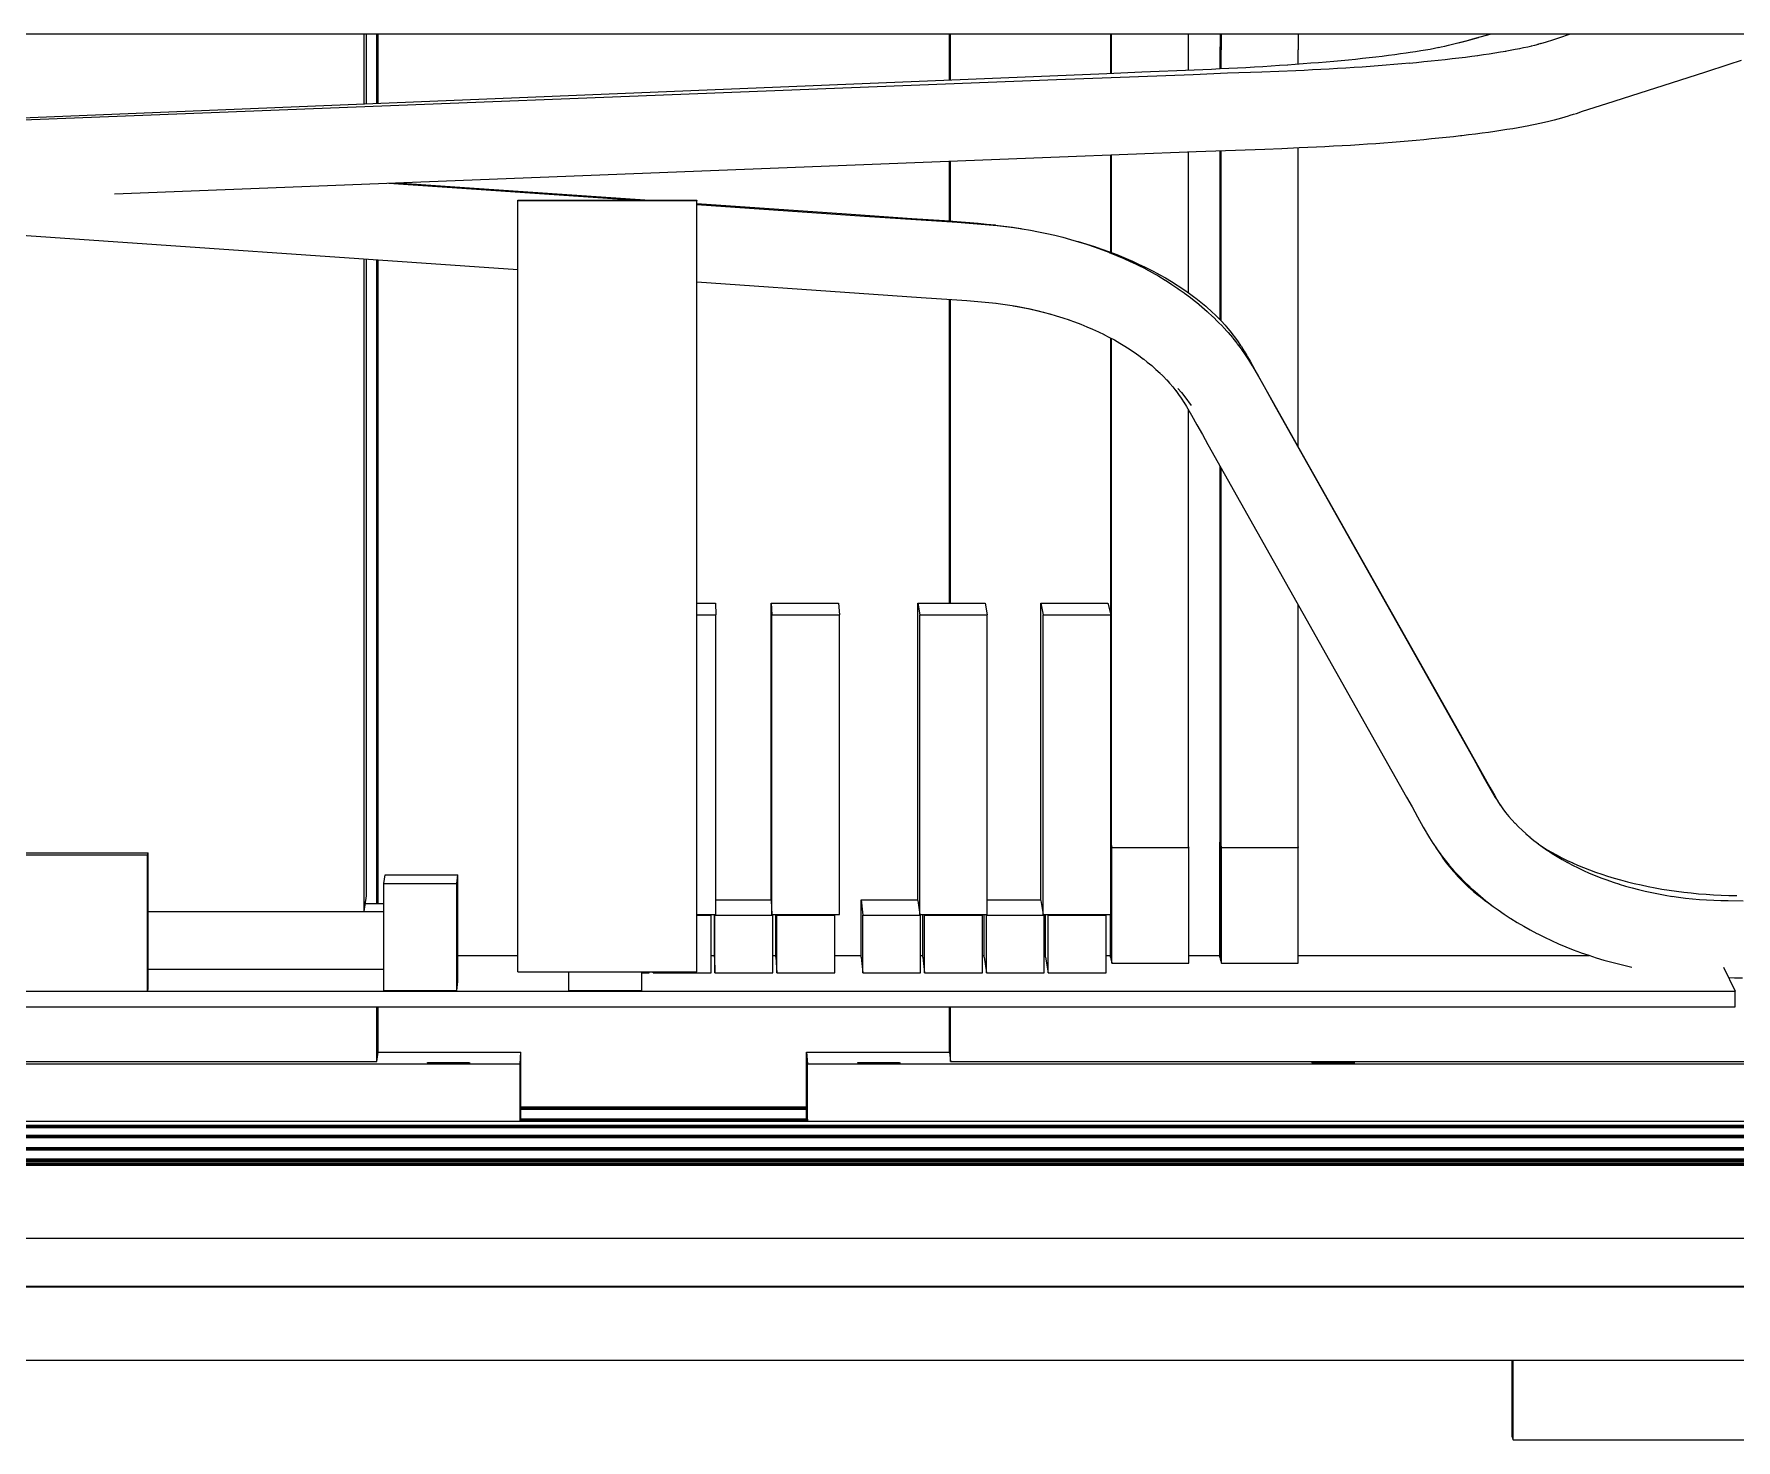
# Model space of a CAD drawing. Header units: millimetres. Extents: x -244 to 244, y -316 to 313.
# Drawn here: x -65.4 to 111.4, y -273.6 to -127.6 of the extents above; entities that cross this region are included whole.
import ezdxf

# ---------------------------------------------------------------- set-up
doc = ezdxf.new("R2010")
doc.units = ezdxf.units.MM
doc.layers.add('VISIBLE', color=7, linetype='Continuous')

msp = doc.modelspace()

# ---------------------------------------------------------------- linework, layer by layer
at = {"layer": 'VISIBLE'}
for p, q in [((-197.47, -127.59), (197.47, -127.59)), ((-31.1, -134.85), (-31.1, -127.59)), ((-30.87, -134.84), (-30.87, -127.59)), ((-29.79, -134.79), (-29.79, -127.59)), ((-29.66, -134.79), (-29.66, -127.59)), ((29.66, -132.35), (29.66, -127.59)), ((29.79, -132.35), (29.79, -127.59)), ((46.43, -131.66), (46.43, -127.59)), ((46.51, -128.94), (46.51, -127.59)), ((46.51, -128.94), (46.51, -127.59)), ((46.51, -128.94), (46.51, -128.93)), ((46.51, -131.66), (46.51, -128.94)), ((54.49, -128.94), (54.49, -127.59)), ((54.49, -131.33), (54.49, -128.94)), ((57.79, -127.59), (57.79, -128.92)), ((57.79, -131.19), (57.79, -128.92)), ((57.89, -127.59), (57.89, -129.22)), ((65.87, -127.59), (65.87, -129.22)), ((80.05, -129.06), (80.49, -128.97)), ((80.45, -128.98), (80.73, -128.92)), ((80.49, -128.97), (80.49, -128.97)), ((80.73, -128.92), (81.12, -128.84)), ((81.12, -128.84), (81.49, -128.75)), ((81.49, -128.75), (82.2, -128.57)), ((82.2, -128.57), (82.88, -128.39)), ((82.55, -128.51), (83.24, -128.33)), ((82.55, -128.51), (83.24, -128.33)), ((82.88, -128.39), (83.57, -128.22)), ((83.24, -128.33), (84.61, -127.97)), ((83.24, -128.33), (84.61, -127.97)), ((83.57, -128.22), (84.26, -128.04)), ((84.26, -128.04), (85.97, -127.59)), ((88.89, -129.09), (89.29, -129.01)), ((89.29, -129.01), (89.73, -128.91)), ((89.73, -128.91), (90.16, -128.81)), ((90.1, -128.83), (90.47, -128.74)), ((90.16, -128.81), (90.16, -128.81)), ((90.47, -128.74), (90.85, -128.64)), ((90.77, -128.66), (91.11, -128.56)), ((90.85, -128.64), (90.85, -128.64)), ((91.09, -128.57), (91.69, -128.39)), ((91.11, -128.56), (91.11, -128.56)), ((91.69, -128.39), (92.32, -128.18)), ((92.32, -128.19), (92.86, -128.01)), ((92.32, -128.18), (92.32, -128.18)), ((92.86, -128.01), (92.95, -127.98)), ((92.95, -127.98), (94.16, -127.59)), ((57.89, -131.19), (57.89, -129.22)), ((63.95, -130.84), (64.8, -130.79)), ((64.78, -130.79), (65.57, -130.73)), ((64.8, -130.79), (64.8, -130.79)), ((65.57, -130.73), (66.39, -130.67)), ((65.87, -130.71), (65.87, -129.22)), ((66.39, -130.67), (67.21, -130.6)), ((67.21, -130.6), (68.01, -130.54)), ((68.01, -130.54), (68.81, -130.47)), ((68.81, -130.47), (69.59, -130.4)), ((69.59, -130.4), (70.35, -130.33)), ((70.35, -130.33), (71.1, -130.26)), ((71.1, -130.26), (71.84, -130.19)), ((71.84, -130.19), (72.56, -130.11)), ((72.56, -130.11), (73.27, -130.03)), ((73.27, -130.03), (73.95, -129.96)), ((73.95, -129.96), (74.62, -129.88)), ((74.62, -129.88), (75.27, -129.8)), ((75.03, -130.81), (75.84, -130.74)), ((75.27, -129.8), (75.91, -129.72)), ((75.84, -130.74), (76.64, -130.67)), ((75.91, -129.72), (76.52, -129.63)), ((76.52, -129.63), (77.11, -129.55)), ((76.64, -130.67), (77.44, -130.6)), ((77.09, -129.55), (77.53, -129.49)), ((77.11, -129.55), (77.11, -129.55)), ((77.41, -130.61), (78.17, -130.54)), ((77.44, -130.6), (77.44, -130.6)), ((77.53, -129.49), (78.08, -129.4)), ((78.08, -129.4), (78.61, -129.32)), ((78.17, -130.54), (78.94, -130.46)), ((78.61, -129.32), (79.11, -129.23)), ((78.94, -130.46), (79.69, -130.39)), ((79.11, -129.23), (79.6, -129.15)), ((79.6, -129.15), (80.05, -129.06)), ((79.69, -130.39), (80.43, -130.31)), ((80.43, -130.31), (81.16, -130.23)), ((81.16, -130.23), (81.87, -130.15)), ((81.87, -130.15), (82.57, -130.07)), ((82.57, -130.07), (83.25, -129.98)), ((83.25, -129.98), (83.91, -129.9)), ((83.91, -129.9), (84.56, -129.81)), ((84.5, -129.82), (85.12, -129.73)), ((84.56, -129.81), (84.56, -129.81)), ((85.12, -129.73), (85.73, -129.64)), ((85.73, -129.64), (86.32, -129.55)), ((86.32, -129.55), (86.89, -129.45)), ((86.89, -129.45), (87.45, -129.36)), ((87.4, -129.37), (87.9, -129.28)), ((87.45, -129.36), (87.45, -129.36)), ((87.9, -129.28), (88.41, -129.18)), ((88.41, -129.18), (88.9, -129.09)), ((88.9, -129.09), (88.9, -129.09)), ((108.13, -131.54), (110.66, -130.72)), ((110.66, -130.72), (111.93, -130.31)), ((-72.92, -136.76), (40.78, -132.33)), ((-70.24, -136.45), (46.01, -131.68)), ((40.78, -132.33), (54.99, -131.78)), ((46.01, -131.68), (49.64, -131.53)), ((49.64, -131.53), (51.46, -131.46)), ((51.46, -131.46), (53.27, -131.38)), ((53.27, -131.38), (55.09, -131.31)), ((54.99, -131.78), (58.55, -131.64)), ((55.09, -131.31), (55.99, -131.27)), ((55.99, -131.27), (56.89, -131.23)), ((56.89, -131.23), (57.79, -131.19)), ((57.79, -131.19), (58.69, -131.15)), ((58.55, -131.64), (62.1, -131.51)), ((58.69, -131.15), (59.58, -131.1)), ((59.58, -131.1), (60.46, -131.06)), ((60.46, -131.06), (61.34, -131.01)), ((61.34, -131.01), (62.22, -130.95)), ((62.1, -131.51), (63.87, -131.44)), ((62.22, -130.95), (63.09, -130.9)), ((63.09, -130.9), (63.95, -130.84)), ((63.87, -131.44), (65.63, -131.37)), ((65.63, -131.37), (66.51, -131.33)), ((66.51, -131.33), (67.38, -131.29)), ((67.38, -131.29), (68.25, -131.24)), ((68.25, -131.24), (69.12, -131.2)), ((69.12, -131.2), (69.98, -131.15)), ((69.98, -131.15), (70.84, -131.1)), ((70.84, -131.1), (71.69, -131.05)), ((71.69, -131.05), (72.54, -130.99)), ((72.54, -130.99), (73.38, -130.93)), ((73.38, -130.93), (74.21, -130.87)), ((74.21, -130.87), (75.03, -130.81)), ((103.05, -133.17), (108.13, -131.54)), ((97.96, -134.8), (103.05, -133.17)), ((93.63, -136.19), (93.97, -136.09)), ((93.97, -136.09), (94.14, -136.03)), ((94.14, -136.03), (94.47, -135.93)), ((94.47, -135.93), (94.79, -135.83)), ((94.79, -135.83), (95.42, -135.62)), ((95.42, -135.62), (97.96, -134.8)), ((84.3, -137.95), (84.99, -137.86)), ((84.99, -137.86), (85.66, -137.77)), ((85.66, -137.77), (86.32, -137.67)), ((86.32, -137.67), (86.95, -137.58)), ((86.95, -137.58), (87.57, -137.48)), ((87.57, -137.48), (88.17, -137.39)), ((88.17, -137.39), (88.74, -137.29)), ((88.74, -137.29), (89.3, -137.19)), ((89.3, -137.19), (89.83, -137.09)), ((89.83, -137.09), (89.99, -137.06)), ((89.99, -137.06), (90.51, -136.96)), ((90.51, -136.96), (91, -136.86)), ((91, -136.86), (91.47, -136.75)), ((91.47, -136.75), (91.92, -136.65)), ((91.92, -136.65), (92.34, -136.55)), ((92.34, -136.55), (92.51, -136.5)), ((92.51, -136.5), (92.9, -136.4)), ((92.9, -136.4), (93.28, -136.3)), ((93.28, -136.3), (93.63, -136.19)), ((55.31, -139.81), (62.41, -139.54)), ((62.41, -139.54), (64.2, -139.47)), ((64.2, -139.47), (65.99, -139.39)), ((65.87, -170.43), (65.87, -139.4)), ((65.99, -139.39), (66.88, -139.36)), ((66.88, -139.36), (67.78, -139.31)), ((67.78, -139.31), (68.67, -139.27)), ((68.67, -139.27), (69.56, -139.22)), ((69.56, -139.22), (70.45, -139.17)), ((70.45, -139.17), (71.33, -139.12)), ((71.33, -139.12), (72.21, -139.07)), ((72.21, -139.07), (73.08, -139.01)), ((73.08, -139.01), (73.94, -138.95)), ((73.94, -138.95), (74.8, -138.89)), ((74.8, -138.89), (75.65, -138.82)), ((75.65, -138.82), (76.48, -138.75)), ((76.48, -138.75), (77.31, -138.68)), ((77.31, -138.68), (78.13, -138.61)), ((78.13, -138.61), (78.93, -138.54)), ((78.93, -138.54), (79.72, -138.46)), ((79.72, -138.46), (80.5, -138.38)), ((80.5, -138.38), (81.27, -138.3)), ((81.27, -138.3), (82.02, -138.22)), ((82.02, -138.22), (82.75, -138.13)), ((82.75, -138.13), (82.87, -138.12)), ((82.87, -138.12), (83.59, -138.04)), ((83.59, -138.04), (84.3, -137.95)), ((-57.06, -144.18), (41.09, -140.36)), ((29.66, -147), (29.66, -140.81)), ((29.79, -147.01), (29.79, -140.8)), ((41.09, -140.36), (55.31, -139.81)), ((46.43, -150.27), (46.43, -140.16)), ((46.51, -150.3), (46.51, -140.15)), ((54.49, -154.47), (54.49, -139.84)), ((57.79, -157.29), (57.79, -139.72)), ((57.89, -157.39), (57.89, -139.71)), ((-28.57, -143.07), (-2.81, -144.86)), ((-27.69, -143.04), (-21.69, -143.46)), ((-21.69, -143.46), (-1.44, -144.86)), ((-15.17, -144.87), (-15.17, -144.86)), ((-15.17, -144.86), (3.44, -144.86)), ((-15.17, -224.99), (-15.17, -144.87)), ((-15.17, -144.87), (3.44, -144.87)), ((3.44, -144.86), (3.44, -144.87)), ((3.44, -224.99), (3.44, -144.87)), ((3.44, -145.2), (5.43, -145.33)), ((3.44, -145.29), (20.84, -146.5)), ((5.43, -145.33), (18.98, -146.27)), ((18.98, -146.27), (25.75, -146.74)), ((20.84, -146.5), (27.25, -146.94)), ((-82.4, -147.4), (-15.17, -152.06)), ((25.75, -146.74), (27.45, -146.86)), ((27.25, -146.94), (30.48, -147.15)), ((27.45, -146.86), (29.16, -146.97)), ((29.16, -146.97), (30.89, -147.09)), ((30.48, -147.15), (32.12, -147.27)), ((30.89, -147.09), (31.77, -147.16)), ((31.77, -147.16), (32.64, -147.24)), ((32.12, -147.27), (33.79, -147.4)), ((32.64, -147.24), (33.53, -147.33)), ((33.53, -147.33), (34.41, -147.42)), ((33.79, -147.4), (34.63, -147.49)), ((34.41, -147.42), (34.44, -147.43)), ((34.44, -147.43), (35.33, -147.54)), ((34.63, -147.49), (35.48, -147.58)), ((35.33, -147.54), (36.22, -147.66)), ((35.48, -147.58), (35.51, -147.59)), ((35.51, -147.59), (36.37, -147.7)), ((36.22, -147.66), (37.1, -147.8)), ((36.37, -147.7), (37.22, -147.82)), ((37.1, -147.8), (37.19, -147.82)), ((37.22, -147.82), (38.08, -147.97)), ((38.08, -147.97), (38.92, -148.13)), ((38.92, -148.13), (39.77, -148.3)), ((39.77, -148.3), (40.6, -148.49)), ((40.6, -148.49), (41.43, -148.7)), ((41.43, -148.7), (42.25, -148.92)), ((42.25, -148.92), (43.06, -149.16)), ((43.02, -149.14), (43.05, -149.15)), ((43.05, -149.15), (43.85, -149.39)), ((43.06, -149.16), (43.09, -149.17)), ((43.09, -149.17), (43.9, -149.42)), ((43.85, -149.39), (43.93, -149.42)), ((43.9, -149.42), (44.69, -149.68)), ((43.93, -149.42), (44.73, -149.67)), ((44.69, -149.68), (45.47, -149.96)), ((44.73, -149.67), (45.51, -149.94)), ((45.47, -149.96), (46.24, -150.26)), ((45.51, -149.94), (46.28, -150.21)), ((46.28, -150.21), (47.04, -150.5)), ((-31.1, -218.71), (-31.1, -150.95)), ((-30.87, -217.08), (-30.87, -150.97)), ((-29.79, -217.88), (-29.79, -151.04)), ((-29.66, -217.88), (-29.66, -151.05)), ((46.24, -150.26), (46.27, -150.27)), ((46.27, -150.27), (47.03, -150.58)), ((47.03, -150.58), (47.78, -150.9)), ((47.04, -150.5), (47.78, -150.8)), ((47.78, -150.8), (48.51, -151.11)), ((47.78, -150.9), (48.52, -151.24)), ((48.51, -151.11), (48.6, -151.15)), ((48.52, -151.24), (48.55, -151.25)), ((48.55, -151.25), (49.28, -151.6)), ((48.6, -151.15), (49.32, -151.48)), ((49.28, -151.6), (49.98, -151.96)), ((49.32, -151.48), (50.01, -151.81)), ((49.98, -151.96), (50.02, -151.98)), ((50.01, -151.81), (50.69, -152.15)), ((50.02, -151.98), (50.72, -152.36)), ((3.44, -153.34), (20.3, -154.51)), ((50.69, -152.15), (51.35, -152.51)), ((50.72, -152.36), (51.4, -152.75)), ((51.35, -152.51), (51.46, -152.56)), ((51.4, -152.75), (52.06, -153.15)), ((51.46, -152.56), (52.1, -152.92)), ((52.06, -153.15), (52.11, -153.17)), ((52.1, -152.92), (52.73, -153.3)), ((52.11, -153.17), (52.76, -153.59)), ((52.73, -153.3), (53.33, -153.68)), ((52.76, -153.59), (53.39, -154.01)), ((53.33, -153.68), (53.44, -153.75)), ((53.44, -153.75), (54.03, -154.14)), ((20.3, -154.51), (26.72, -154.96)), ((26.72, -154.96), (28.33, -155.06)), ((28.33, -155.06), (29.92, -155.17)), ((29.66, -186.69), (29.66, -155.15)), ((29.79, -186.69), (29.79, -155.16)), ((29.92, -155.17), (31.48, -155.28)), ((31.48, -155.28), (33.01, -155.4)), ((33.01, -155.4), (33.76, -155.47)), ((33.76, -155.47), (34.51, -155.56)), ((53.39, -154.01), (53.43, -154.04)), ((53.43, -154.04), (54.05, -154.48)), ((54.03, -154.14), (54.6, -154.54)), ((54.05, -154.48), (54.09, -154.51)), ((54.09, -154.51), (54.69, -154.96)), ((54.6, -154.54), (55.14, -154.95)), ((54.69, -154.96), (55.27, -155.42)), ((55.14, -154.95), (55.25, -155.03)), ((55.25, -155.03), (55.78, -155.45)), ((55.27, -155.42), (55.32, -155.45)), ((55.32, -155.45), (55.88, -155.92)), ((55.78, -155.45), (56.29, -155.87)), ((34.5, -155.56), (35.21, -155.65)), ((34.51, -155.56), (34.51, -155.56)), ((35.21, -155.65), (35.93, -155.75)), ((35.93, -155.75), (36.64, -155.87)), ((36.29, -155.81), (36.5, -155.85)), ((36.5, -155.85), (37.25, -155.99)), ((36.64, -155.87), (37.34, -156)), ((37.25, -155.99), (37.99, -156.15)), ((37.34, -156), (38.04, -156.15)), ((37.99, -156.15), (38.72, -156.32)), ((38.04, -156.15), (38.73, -156.31)), ((38.72, -156.32), (39.44, -156.49)), ((38.73, -156.31), (39.42, -156.48)), ((39.42, -156.48), (40.1, -156.66)), ((39.44, -156.49), (40.16, -156.68)), ((40.1, -156.66), (40.77, -156.86)), ((40.16, -156.68), (40.25, -156.7)), ((40.77, -156.86), (41.43, -157.06)), ((41.43, -157.06), (42.09, -157.28)), ((42.07, -157.28), (42.67, -157.49)), ((42.09, -157.28), (42.09, -157.28)), ((55.88, -155.92), (56.43, -156.4)), ((56.29, -155.87), (56.39, -155.96)), ((56.39, -155.96), (56.88, -156.4)), ((56.43, -156.4), (56.47, -156.44)), ((56.47, -156.44), (57, -156.93)), ((56.88, -156.4), (57.34, -156.84)), ((57, -156.93), (57.05, -156.97)), ((57.05, -156.97), (57.56, -157.47)), ((57.34, -156.84), (57.45, -156.94)), ((57.45, -156.94), (57.88, -157.39)), ((42.67, -157.49), (43.3, -157.73)), ((43.3, -157.73), (43.93, -157.99)), ((43.93, -157.99), (44.54, -158.25)), ((44.54, -158.25), (45.14, -158.53)), ((45.14, -158.53), (45.74, -158.81)), ((45.72, -158.8), (46.24, -159.07)), ((45.74, -158.81), (45.74, -158.81)), ((46.24, -159.07), (46.8, -159.37)), ((57.56, -157.47), (58.05, -157.98)), ((57.88, -157.39), (58.3, -157.84)), ((58.05, -157.98), (58.09, -158.03)), ((58.09, -158.03), (58.57, -158.55)), ((58.3, -157.84), (58.4, -157.96)), ((58.4, -157.96), (58.79, -158.42)), ((58.57, -158.55), (58.61, -158.6)), ((58.61, -158.6), (59.05, -159.12)), ((58.79, -158.42), (59.15, -158.88)), ((59.15, -158.88), (59.24, -159)), ((59.24, -159), (59.58, -159.46)), ((46.43, -187.93), (46.43, -159.17)), ((46.51, -217.97), (46.51, -159.22)), ((46.8, -159.37), (47.36, -159.69)), ((47.36, -159.69), (47.9, -160.02)), ((47.9, -160.02), (48.43, -160.35)), ((48.36, -160.31), (48.86, -160.64)), ((48.43, -160.35), (48.43, -160.35)), ((48.86, -160.64), (49.35, -160.99)), ((59.05, -159.12), (59.09, -159.17)), ((59.09, -159.17), (59.52, -159.71)), ((59.52, -159.71), (59.56, -159.76)), ((59.56, -159.76), (59.96, -160.3)), ((59.58, -159.46), (59.9, -159.93)), ((59.9, -159.93), (59.99, -160.05)), ((59.96, -160.3), (59.99, -160.35)), ((59.99, -160.05), (60.28, -160.52)), ((59.99, -160.35), (60.37, -160.9)), ((60.28, -160.52), (60.55, -160.97)), ((49.35, -160.99), (49.84, -161.35)), ((49.83, -161.34), (50.22, -161.66)), ((49.84, -161.35), (49.84, -161.35)), ((50.22, -161.66), (50.68, -162.03)), ((50.68, -162.03), (51.11, -162.42)), ((51.11, -162.42), (51.54, -162.81)), ((60.37, -160.9), (60.73, -161.44)), ((60.55, -160.97), (60.63, -161.11)), ((60.63, -161.11), (60.9, -161.56)), ((60.73, -161.44), (60.76, -161.5)), ((60.76, -161.5), (61.1, -162.04)), ((60.9, -161.56), (61.39, -162.46)), ((61.1, -162.04), (61.14, -162.09)), ((61.14, -162.09), (61.76, -163.16)), ((61.39, -162.46), (62.36, -164.2)), ((51.46, -162.73), (51.86, -163.13)), ((51.54, -162.81), (51.54, -162.81)), ((51.86, -163.13), (52.25, -163.53)), ((52.23, -163.51), (52.54, -163.85)), ((52.25, -163.53), (52.25, -163.53)), ((52.54, -163.85), (52.89, -164.27)), ((52.87, -164.24), (53.19, -164.65)), ((52.89, -164.27), (52.89, -164.27)), ((61.76, -163.16), (62.35, -164.21)), ((62.35, -164.21), (63.49, -166.27)), ((62.36, -164.2), (66.28, -171.15)), ((53.17, -164.63), (53.47, -165.03)), ((53.19, -164.65), (53.19, -164.65)), ((53.39, -164.39), (53.76, -164.82)), ((53.39, -164.39), (53.76, -164.82)), ((53.46, -165.02), (53.74, -165.42)), ((53.47, -165.03), (53.47, -165.03)), ((53.74, -165.42), (54.04, -165.88)), ((53.76, -164.82), (54.11, -165.27)), ((54.01, -165.83), (54.29, -166.29)), ((54.04, -165.88), (54.04, -165.88)), ((54.11, -165.27), (54.76, -166.18)), ((54.11, -165.27), (54.76, -166.18)), ((54.28, -166.27), (54.82, -167.19)), ((54.29, -166.29), (54.29, -166.29)), ((54.49, -211.99), (54.49, -166.63)), ((54.82, -167.19), (55.38, -168.18)), ((63.49, -166.27), (81.83, -198.84)), ((55.38, -168.18), (55.94, -169.19)), ((55.94, -169.19), (56.51, -170.22)), ((56.51, -170.22), (74.86, -202.8)), ((66.28, -171.15), (81.91, -198.88)), ((57.79, -217.61), (57.79, -172.49)), ((57.89, -217.97), (57.89, -172.66)), ((3.44, -186.69), (5.38, -186.69)), ((5.38, -186.69), (5.42, -187.93)), ((11.16, -217.57), (11.16, -186.69)), ((11.16, -186.69), (11.23, -187.93)), ((11.16, -186.69), (18.13, -186.69)), ((18.13, -186.69), (18.25, -187.93)), ((26.4, -217.57), (26.4, -186.69)), ((26.4, -186.69), (26.58, -187.93)), ((26.4, -186.69), (33.37, -186.69)), ((33.37, -186.69), (33.59, -187.93)), ((39.15, -217.57), (39.15, -186.69)), ((39.15, -186.69), (39.41, -187.93)), ((39.15, -186.69), (46.12, -186.69)), ((46.12, -186.69), (46.43, -187.93)), ((65.87, -211.99), (65.87, -186.84)), ((3.44, -187.93), (5.42, -187.93)), ((5.42, -219.02), (5.42, -187.93)), ((11.23, -219.02), (11.23, -187.93)), ((11.23, -187.93), (18.25, -187.93)), ((18.25, -219.02), (18.25, -187.93)), ((26.58, -219.02), (26.58, -187.93)), ((26.58, -187.93), (33.59, -187.93)), ((33.59, -219.02), (33.59, -187.93)), ((39.41, -219.02), (39.41, -187.93)), ((39.41, -187.93), (46.43, -187.93)), ((46.43, -219.02), (46.43, -187.93)), ((81.83, -198.84), (84.12, -202.91)), ((81.91, -198.88), (85.8, -205.8)), ((74.86, -202.8), (77.15, -206.86)), ((84.12, -202.91), (85.24, -204.94)), ((85.24, -204.94), (85.79, -205.92)), ((85.79, -205.92), (86.35, -206.87)), ((85.8, -205.8), (86.27, -206.65)), ((86.27, -206.65), (86.7, -207.41)), ((77.15, -206.86), (77.71, -207.87)), ((77.71, -207.87), (78.28, -208.9)), ((86.33, -206.83), (86.61, -207.27)), ((86.35, -206.87), (86.35, -206.87)), ((86.59, -207.24), (86.87, -207.67)), ((86.61, -207.27), (86.61, -207.27)), ((86.7, -207.41), (86.7, -207.42)), ((86.86, -207.66), (87.15, -208.05)), ((86.87, -207.67), (86.87, -207.67)), ((87.15, -208.05), (87.15, -208.05)), ((87.15, -208.05), (87.43, -208.43)), ((87.43, -208.43), (87.78, -208.85)), ((78.28, -208.9), (78.87, -209.95)), ((78.87, -209.95), (79.18, -210.48)), ((87.74, -208.81), (88.09, -209.22)), ((87.78, -208.85), (87.78, -208.85)), ((88.07, -209.19), (88.43, -209.58)), ((88.09, -209.22), (88.09, -209.22)), ((88.41, -209.56), (88.78, -209.93)), ((88.43, -209.58), (88.43, -209.58)), ((88.77, -209.93), (89.14, -210.29)), ((88.78, -209.93), (88.78, -209.93)), ((89.14, -210.29), (89.57, -210.67)), ((46.43, -211.63), (46.45, -211.73)), ((46.45, -223.7), (46.45, -211.73)), ((46.45, -211.73), (46.51, -211.73)), ((46.49, -223.85), (46.49, -211.88)), ((46.49, -211.88), (46.53, -212.09)), ((46.49, -211.88), (46.51, -211.88)), ((46.53, -224.08), (46.53, -212.09)), ((46.53, -212.09), (54.52, -212.09)), ((54.49, -211.99), (54.52, -212.09)), ((54.52, -224.08), (54.52, -212.09)), ((57.76, -223.47), (57.76, -211.52)), ((57.76, -211.52), (57.82, -211.73)), ((57.76, -211.52), (57.79, -211.52)), ((57.82, -223.7), (57.82, -211.73)), ((57.82, -211.73), (57.89, -211.73)), ((57.86, -223.85), (57.86, -211.88)), ((57.86, -211.88), (57.92, -212.09)), ((57.86, -211.88), (57.89, -211.88)), ((57.92, -224.08), (57.92, -212.09)), ((57.92, -212.09), (65.9, -212.09)), ((65.87, -211.99), (65.9, -212.09)), ((65.9, -224.08), (65.9, -212.09)), ((79.18, -210.48), (79.22, -210.54)), ((79.22, -210.54), (79.54, -211.08)), ((79.54, -211.08), (79.88, -211.62)), ((79.88, -211.62), (79.92, -211.67)), ((79.92, -211.67), (80.28, -212.21)), ((80.12, -211.98), (80.16, -212.03)), ((80.16, -212.03), (80.45, -212.49)), ((89.54, -210.65), (89.97, -211.01)), ((89.57, -210.67), (89.57, -210.67)), ((89.96, -211.01), (90.38, -211.35)), ((89.97, -211.01), (89.97, -211.01)), ((90.38, -211.35), (90.85, -211.71)), ((90.83, -211.7), (91.29, -212.04)), ((90.85, -211.71), (90.85, -211.71)), ((91.12, -211.91), (91.26, -212)), ((91.26, -212), (91.76, -212.31)), ((91.29, -212.04), (91.79, -212.38)), ((-69.8, -212.85), (-53.62, -212.85)), ((-69.73, -212.62), (-53.56, -212.62)), ((-53.62, -212.85), (-53.56, -212.62)), ((-53.62, -227.01), (-53.62, -212.85)), ((-53.56, -226.77), (-53.56, -212.62)), ((80.28, -212.21), (80.32, -212.27)), ((80.32, -212.27), (80.7, -212.8)), ((80.45, -212.49), (80.76, -212.95)), ((80.7, -212.8), (80.74, -212.86)), ((80.74, -212.86), (81.15, -213.39)), ((80.76, -212.95), (80.84, -213.08)), ((80.84, -213.08), (81.17, -213.54)), ((81.15, -213.39), (81.58, -213.92)), ((81.17, -213.54), (81.27, -213.66)), ((81.27, -213.66), (81.63, -214.12)), ((91.76, -212.31), (92.28, -212.61)), ((91.77, -212.37), (92.27, -212.69)), ((91.79, -212.38), (91.79, -212.38)), ((92.27, -212.69), (92.8, -213.02)), ((92.28, -212.61), (92.81, -212.91)), ((92.71, -212.85), (93.26, -213.14)), ((92.77, -213), (93.3, -213.32)), ((92.8, -213.02), (92.8, -213.02)), ((92.81, -212.91), (92.81, -212.91)), ((93.26, -213.14), (93.83, -213.41)), ((93.3, -213.32), (93.85, -213.63)), ((93.83, -213.41), (94.41, -213.68)), ((93.83, -213.61), (94.38, -213.9)), ((93.85, -213.63), (93.85, -213.63)), ((94.39, -213.67), (94.91, -213.9)), ((94.41, -213.68), (94.41, -213.68)), ((-29.08, -215.82), (-28.95, -214.9)), ((-28.95, -214.9), (-21.4, -214.9)), ((-21.49, -215.82), (-21.4, -214.9)), ((-21.4, -225.98), (-21.4, -214.9)), ((81.58, -213.92), (81.62, -213.97)), ((81.62, -213.97), (82.07, -214.49)), ((81.63, -214.12), (82.01, -214.57)), ((82.01, -214.57), (82.11, -214.69)), ((82.07, -214.49), (82.15, -214.59)), ((82.11, -214.69), (82.52, -215.13)), ((82.15, -214.59), (82.63, -215.1)), ((82.52, -215.13), (82.57, -215.19)), ((82.57, -215.19), (83.01, -215.63)), ((82.63, -215.1), (83.12, -215.6)), ((83.01, -215.63), (83.06, -215.68)), ((83.12, -215.6), (83.64, -216.1)), ((94.38, -213.9), (94.96, -214.19)), ((94.91, -213.9), (95.52, -214.16)), ((94.96, -214.19), (94.96, -214.19)), ((94.96, -214.19), (95.51, -214.46)), ((95.51, -214.46), (96.12, -214.73)), ((95.52, -214.16), (96.15, -214.4)), ((96.12, -214.73), (96.73, -214.98)), ((96.15, -214.4), (96.78, -214.63)), ((96.73, -214.98), (96.73, -214.98)), ((96.73, -214.98), (97.32, -215.22)), ((96.78, -214.63), (97.44, -214.86)), ((97.32, -215.22), (97.96, -215.45)), ((97.41, -214.85), (98.02, -215.05)), ((97.44, -214.86), (97.44, -214.86)), ((97.96, -215.45), (98.6, -215.68)), ((98.02, -215.05), (98.7, -215.25)), ((98.7, -215.25), (99.38, -215.45)), ((99.38, -215.45), (100.08, -215.64)), ((100.08, -215.64), (100.79, -215.81)), ((-31.1, -218.71), (-30.87, -217.08)), ((-29.08, -226.94), (-29.08, -215.82)), ((-29.08, -215.82), (-21.49, -215.82)), ((-21.49, -226.94), (-21.49, -215.82)), ((83.06, -215.68), (83.52, -216.11)), ((83.52, -216.11), (83.58, -216.16)), ((83.58, -216.16), (84.06, -216.59)), ((83.64, -216.1), (83.73, -216.18)), ((83.73, -216.18), (84.26, -216.66)), ((84.06, -216.59), (84.11, -216.63)), ((84.11, -216.63), (84.62, -217.05)), ((84.26, -216.66), (84.81, -217.14)), ((84.62, -217.05), (84.67, -217.1)), ((84.67, -217.1), (85.19, -217.5)), ((84.81, -217.14), (85.38, -217.6)), ((98.6, -215.68), (99.26, -215.89)), ((99.24, -215.88), (99.89, -216.08)), ((99.26, -215.89), (99.26, -215.89)), ((99.89, -216.08), (100.56, -216.27)), ((100.56, -216.27), (101.24, -216.45)), ((100.79, -215.81), (101.51, -215.97)), ((101.24, -216.45), (101.92, -216.61)), ((101.51, -215.97), (102.23, -216.13)), ((101.92, -216.61), (102.61, -216.76)), ((102.23, -216.13), (102.97, -216.27)), ((102.61, -216.76), (103.31, -216.9)), ((102.95, -216.26), (103.66, -216.39)), ((102.97, -216.27), (102.97, -216.27)), ((103.31, -216.9), (104.01, -217.03)), ((103.66, -216.39), (104.41, -216.51)), ((104.01, -217.03), (104.72, -217.15)), ((104.41, -216.51), (105.17, -216.62)), ((104.7, -217.14), (105.4, -217.24)), ((104.72, -217.15), (104.72, -217.15)), ((105.17, -216.62), (105.93, -216.72)), ((105.4, -217.24), (106.12, -217.33)), ((105.93, -216.72), (106.7, -216.8)), ((106.12, -217.33), (106.84, -217.41)), ((106.7, -216.8), (107.47, -216.88)), ((106.84, -217.41), (107.57, -217.47)), ((107.47, -216.88), (108.25, -216.94)), ((108.25, -216.94), (109.04, -216.99)), ((109.04, -216.99), (109.83, -217.02)), ((109.83, -217.02), (110.63, -217.05)), ((110.63, -217.05), (111.43, -217.07)), ((-53.56, -218.71), (-31.1, -218.71)), ((-31.1, -218.71), (-29.08, -218.71)), ((-30.98, -217.88), (-29.08, -217.88)), ((3.44, -219.02), (5.42, -219.02)), ((3.44, -219.09), (4.92, -219.09)), ((4.91, -219.02), (4.92, -219.09)), ((4.92, -225.11), (4.92, -219.09)), ((5.28, -223.47), (5.28, -219.02)), ((5.32, -219.02), (5.32, -219.09)), ((5.32, -225.11), (5.32, -219.09)), ((5.32, -219.09), (11.34, -219.09)), ((5.42, -217.5), (11.16, -217.5)), ((11.16, -217.57), (11.23, -219.02)), ((11.23, -219.02), (18.25, -219.02)), ((11.33, -219.02), (11.34, -219.09)), ((11.34, -225.11), (11.34, -219.09)), ((11.65, -223.47), (11.65, -219.02)), ((11.73, -219.02), (11.74, -219.09)), ((11.74, -225.11), (11.74, -219.09)), ((11.74, -219.09), (17.76, -219.09)), ((17.75, -219.02), (17.76, -219.09)), ((17.76, -225.11), (17.76, -219.09)), ((20.51, -223.47), (20.51, -217.5)), ((20.51, -217.5), (20.67, -219.09)), ((20.51, -217.5), (26.4, -217.5)), ((20.67, -225.11), (20.67, -219.09)), ((20.67, -219.09), (26.68, -219.09)), ((26.4, -217.57), (26.58, -219.02)), ((26.58, -219.02), (33.59, -219.02)), ((26.68, -219.02), (26.68, -219.09)), ((26.68, -225.11), (26.68, -219.09)), ((26.89, -223.47), (26.89, -219.02)), ((27.08, -219.02), (27.09, -219.09)), ((27.09, -225.11), (27.09, -219.09)), ((27.09, -219.09), (33.1, -219.09)), ((33.09, -219.02), (33.1, -219.09)), ((33.1, -225.11), (33.1, -219.09)), ((33.26, -223.47), (33.26, -219.02)), ((33.49, -219.02), (33.51, -219.09)), ((33.51, -225.11), (33.51, -219.09)), ((33.51, -219.09), (39.52, -219.09)), ((33.59, -217.5), (39.15, -217.5)), ((39.15, -217.57), (39.41, -219.02)), ((39.41, -219.02), (46.43, -219.02)), ((39.51, -219.02), (39.52, -219.09)), ((39.52, -225.11), (39.52, -219.09)), ((39.64, -223.47), (39.64, -219.02)), ((39.91, -219.02), (39.93, -219.09)), ((39.93, -225.11), (39.93, -219.09)), ((39.93, -219.09), (45.94, -219.09)), ((45.93, -219.02), (45.94, -219.09)), ((45.94, -225.11), (45.94, -219.09)), ((46.41, -223.47), (46.41, -219.02)), ((85.19, -217.5), (85.25, -217.54)), ((85.25, -217.54), (85.79, -217.94)), ((85.38, -217.6), (85.47, -217.67)), ((85.47, -217.67), (86.05, -218.12)), ((85.79, -217.94), (86.14, -218.19)), ((86.05, -218.12), (86.65, -218.56)), ((86.65, -218.56), (87.27, -218.99)), ((87.27, -218.99), (87.91, -219.41)), ((107.57, -217.47), (108.3, -217.51)), ((108.3, -217.51), (109.05, -217.55)), ((109.05, -217.55), (109.8, -217.57)), ((109.8, -217.57), (110.56, -217.58)), ((110.56, -217.58), (112.11, -217.6)), ((87.91, -219.41), (87.99, -219.46)), ((87.99, -219.46), (88.64, -219.87)), ((88.64, -219.87), (89.31, -220.26)), ((89.31, -220.26), (89.99, -220.64)), ((89.99, -220.64), (90.69, -221.01)), ((90.69, -221.01), (90.77, -221.05)), ((90.77, -221.05), (91.48, -221.4)), ((91.48, -221.4), (92.2, -221.74)), ((92.2, -221.74), (92.94, -222.07)), ((92.94, -222.07), (93.68, -222.39)), ((93.68, -222.39), (94.44, -222.69)), ((94.44, -222.69), (95.22, -222.97)), ((-21.4, -223.28), (-15.17, -223.28)), ((4.92, -223.28), (5.28, -223.28)), ((5.28, -223.47), (5.32, -225.11)), ((11.34, -223.28), (11.65, -223.28)), ((11.65, -223.47), (11.74, -225.11)), ((17.76, -223.28), (20.51, -223.28)), ((20.51, -223.47), (20.67, -225.11)), ((26.68, -223.28), (26.89, -223.28)), ((26.89, -223.47), (27.09, -225.11)), ((33.1, -223.28), (33.26, -223.28)), ((33.26, -223.47), (33.51, -225.11)), ((39.52, -223.28), (39.64, -223.28)), ((39.64, -223.47), (39.93, -225.11)), ((45.94, -223.28), (46.41, -223.28)), ((46.41, -223.47), (46.45, -223.7)), ((46.45, -223.7), (46.49, -223.7)), ((46.49, -223.85), (46.53, -224.08)), ((46.53, -224.08), (54.52, -224.08)), ((54.52, -223.28), (57.76, -223.28)), ((57.76, -223.47), (57.82, -223.7)), ((57.82, -223.7), (57.86, -223.7)), ((57.86, -223.85), (57.92, -224.08)), ((57.92, -224.08), (65.9, -224.08)), ((65.9, -223.28), (96.11, -223.28)), ((95.22, -222.97), (95.28, -223)), ((95.28, -223), (96.06, -223.27)), ((96.06, -223.27), (96.85, -223.53)), ((96.85, -223.53), (97.65, -223.77)), ((97.65, -223.77), (98.46, -224)), ((98.46, -224), (99.28, -224.21)), ((99.28, -224.21), (100.11, -224.41)), ((100.11, -224.41), (100.53, -224.5)), ((-53.56, -224.71), (-29.08, -224.71)), ((-21.49, -226.94), (-21.4, -225.98)), ((-15.17, -224.99), (3.44, -224.99)), ((-9.86, -226.94), (-9.86, -224.99)), ((-2.28, -226.94), (-2.28, -224.99)), ((-2.28, -226.94), (-2.27, -225.98)), ((-2.27, -225.98), (-2.27, -224.99)), ((-2.27, -225.11), (-1.5, -225.11)), ((-1.5, -225.11), (-1.5, -224.99)), ((-1.5, -225.11), (-1.5, -224.99)), ((-1.1, -225.11), (-1.1, -224.99)), ((-1.1, -225.11), (4.92, -225.11)), ((5.32, -225.11), (11.34, -225.11)), ((11.74, -225.11), (17.76, -225.11)), ((20.67, -225.11), (26.68, -225.11)), ((27.09, -225.11), (33.1, -225.11)), ((33.51, -225.11), (39.52, -225.11)), ((39.93, -225.11), (45.94, -225.11)), ((110.06, -224.52), (111.28, -227.01)), ((110.58, -225.59), (111.22, -225.6)), ((111.22, -225.6), (112.04, -225.6)), ((-193.22, -227.01), (111.28, -227.01)), ((-53.62, -227.01), (-53.56, -226.77)), ((-29.08, -226.94), (-21.49, -226.94)), ((-9.86, -226.94), (-2.28, -226.94)), ((111.28, -228.63), (111.28, -227.01)), ((-193.22, -228.63), (111.28, -228.63)), ((-29.79, -234.31), (-29.79, -228.63)), ((-29.66, -233.32), (-29.66, -228.63)), ((29.66, -233.32), (29.66, -228.63)), ((29.79, -234.31), (29.79, -228.63)), ((-29.79, -234.31), (-29.66, -233.32)), ((-29.66, -233.32), (-14.83, -233.32)), ((-14.91, -234.55), (-14.83, -233.32)), ((-14.83, -240.27), (-14.83, -233.32)), ((14.83, -240.27), (14.83, -233.32)), ((14.83, -233.32), (14.91, -234.55)), ((14.83, -233.32), (29.66, -233.32)), ((29.66, -233.32), (29.79, -234.31)), ((-193.22, -234.55), (-14.91, -234.55)), ((-178.71, -234.31), (-29.79, -234.31)), ((-24.58, -234.43), (-24.58, -234.43)), ((-24.58, -234.43), (-24.57, -234.43)), ((-24.58, -234.43), (-24.56, -234.43)), ((-24.57, -234.43), (-24.52, -234.42)), ((-24.56, -234.43), (-24.47, -234.44)), ((-24.52, -234.42), (-24.45, -234.42)), ((-24.47, -234.44), (-24.33, -234.44)), ((-24.45, -234.42), (-24.34, -234.42)), ((-24.34, -234.42), (-24.21, -234.41)), ((-24.33, -234.44), (-24.18, -234.44)), ((-24.21, -234.41), (-24.04, -234.41)), ((-24.18, -234.44), (-23.99, -234.45)), ((-24.04, -234.41), (-23.85, -234.41)), ((-23.99, -234.45), (-23.75, -234.45)), ((-23.85, -234.41), (-23.63, -234.41)), ((-23.75, -234.45), (-23.43, -234.45)), ((-23.63, -234.41), (-23.4, -234.41)), ((-23.43, -234.45), (-23.25, -234.45)), ((-23.4, -234.41), (-23.14, -234.4)), ((-23.25, -234.45), (-23.04, -234.45)), ((-23.14, -234.4), (-22.88, -234.4)), ((-23.04, -234.45), (-22.82, -234.45)), ((-22.88, -234.4), (-22.62, -234.4)), ((-22.82, -234.45), (-22.59, -234.46)), ((-22.62, -234.4), (-22.36, -234.4)), ((-22.59, -234.46), (-22.34, -234.46)), ((-22.36, -234.4), (-22.11, -234.4)), ((-22.34, -234.46), (-22.08, -234.46)), ((-22.11, -234.4), (-21.88, -234.4)), ((-22.08, -234.46), (-21.82, -234.45)), ((-21.88, -234.4), (-21.66, -234.4)), ((-21.82, -234.45), (-21.56, -234.45)), ((-21.66, -234.4), (-21.45, -234.41)), ((-21.56, -234.45), (-21.3, -234.45)), ((-21.45, -234.41), (-21.27, -234.41)), ((-21.3, -234.45), (-21.07, -234.45)), ((-21.27, -234.41), (-20.95, -234.41)), ((-21.07, -234.45), (-20.85, -234.45)), ((-20.95, -234.41), (-20.71, -234.41)), ((-20.85, -234.45), (-20.66, -234.45)), ((-20.71, -234.41), (-20.52, -234.41)), ((-20.66, -234.45), (-20.49, -234.44)), ((-20.52, -234.41), (-20.37, -234.42)), ((-20.49, -234.44), (-20.36, -234.44)), ((-20.37, -234.42), (-20.23, -234.42)), ((-20.36, -234.44), (-20.25, -234.44)), ((-20.25, -234.44), (-20.18, -234.44)), ((-20.23, -234.42), (-20.14, -234.43)), ((-20.18, -234.44), (-20.14, -234.43)), ((-20.14, -234.43), (-20.12, -234.43)), ((-20.14, -234.43), (-20.12, -234.43)), ((-20.12, -234.43), (-20.12, -234.43)), ((-14.91, -240.51), (-14.91, -234.55)), ((14.91, -240.51), (14.91, -234.55)), ((14.91, -234.55), (125.52, -234.55)), ((20.12, -234.43), (20.12, -234.43)), ((20.12, -234.43), (20.13, -234.43)), ((20.12, -234.43), (20.14, -234.43)), ((20.13, -234.43), (20.18, -234.42)), ((20.14, -234.43), (20.24, -234.44)), ((20.18, -234.42), (20.25, -234.42)), ((20.24, -234.44), (20.37, -234.44)), ((20.25, -234.42), (20.35, -234.42)), ((20.35, -234.42), (20.49, -234.41)), ((20.37, -234.44), (20.52, -234.44)), ((20.49, -234.41), (20.65, -234.41)), ((20.52, -234.44), (20.71, -234.45)), ((20.65, -234.41), (20.84, -234.41)), ((20.71, -234.45), (20.96, -234.45)), ((20.84, -234.41), (21.06, -234.41)), ((20.96, -234.45), (21.27, -234.45)), ((21.06, -234.41), (21.3, -234.41)), ((21.27, -234.45), (21.46, -234.45)), ((21.3, -234.41), (21.55, -234.4)), ((21.46, -234.45), (21.66, -234.45)), ((21.55, -234.4), (21.81, -234.4)), ((21.66, -234.45), (21.88, -234.45)), ((21.81, -234.4), (22.07, -234.4)), ((21.88, -234.45), (22.12, -234.46)), ((22.07, -234.4), (22.33, -234.4)), ((22.12, -234.46), (22.37, -234.46)), ((22.33, -234.4), (22.58, -234.4)), ((22.37, -234.46), (22.63, -234.46)), ((22.58, -234.4), (22.82, -234.4)), ((22.63, -234.46), (22.89, -234.45)), ((22.82, -234.4), (23.04, -234.4)), ((22.89, -234.45), (23.15, -234.45)), ((23.04, -234.4), (23.24, -234.41)), ((23.15, -234.45), (23.4, -234.45)), ((23.24, -234.41), (23.43, -234.41)), ((23.4, -234.45), (23.64, -234.45)), ((23.43, -234.41), (23.74, -234.41)), ((23.64, -234.45), (23.86, -234.45)), ((23.74, -234.41), (23.99, -234.41)), ((23.86, -234.45), (24.05, -234.45)), ((23.99, -234.41), (24.18, -234.41)), ((24.05, -234.45), (24.21, -234.44)), ((24.18, -234.41), (24.33, -234.42)), ((24.21, -234.44), (24.35, -234.44)), ((24.33, -234.42), (24.46, -234.42)), ((24.35, -234.44), (24.45, -234.44)), ((24.45, -234.44), (24.52, -234.44)), ((24.46, -234.42), (24.56, -234.43)), ((24.52, -234.44), (24.57, -234.43)), ((24.56, -234.43), (24.58, -234.43)), ((24.57, -234.43), (24.58, -234.43)), ((24.58, -234.43), (24.58, -234.43)), ((29.79, -234.31), (125.52, -234.31)), ((67.3, -234.43), (67.3, -234.43)), ((67.3, -234.43), (67.32, -234.43)), ((67.3, -234.43), (67.33, -234.43)), ((67.32, -234.43), (67.36, -234.42)), ((67.33, -234.43), (67.42, -234.44)), ((67.36, -234.42), (67.43, -234.42)), ((67.42, -234.44), (67.56, -234.44)), ((67.43, -234.42), (67.54, -234.42)), ((67.54, -234.42), (67.67, -234.41)), ((67.56, -234.44), (67.71, -234.44)), ((67.67, -234.41), (67.83, -234.41)), ((67.71, -234.44), (67.9, -234.45)), ((67.83, -234.41), (68.02, -234.41)), ((67.9, -234.45), (68.15, -234.45)), ((68.02, -234.41), (68.24, -234.41)), ((68.15, -234.45), (68.46, -234.45)), ((68.24, -234.41), (68.48, -234.41)), ((68.46, -234.45), (68.65, -234.45)), ((68.48, -234.41), (68.73, -234.4)), ((68.65, -234.45), (68.85, -234.45)), ((68.73, -234.4), (68.99, -234.4)), ((68.85, -234.45), (69.07, -234.45)), ((68.99, -234.4), (69.25, -234.4)), ((69.07, -234.45), (69.31, -234.46)), ((69.25, -234.4), (69.51, -234.4)), ((69.31, -234.46), (69.56, -234.46)), ((69.51, -234.4), (69.76, -234.4)), ((69.56, -234.46), (69.82, -234.46)), ((69.76, -234.4), (70, -234.4)), ((69.82, -234.46), (70.08, -234.45)), ((70, -234.4), (70.22, -234.4)), ((70.08, -234.45), (70.34, -234.45)), ((70.22, -234.4), (70.42, -234.41)), ((70.34, -234.45), (70.59, -234.45)), ((70.42, -234.41), (70.61, -234.41)), ((70.59, -234.45), (70.83, -234.45)), ((70.61, -234.41), (70.92, -234.41)), ((70.83, -234.45), (71.04, -234.45)), ((70.92, -234.41), (71.17, -234.41)), ((71.04, -234.45), (71.24, -234.45)), ((71.17, -234.41), (71.36, -234.41)), ((71.24, -234.45), (71.4, -234.44)), ((71.36, -234.41), (71.51, -234.42)), ((71.4, -234.44), (71.53, -234.44)), ((71.51, -234.42), (71.65, -234.42)), ((71.53, -234.44), (71.63, -234.44)), ((71.63, -234.44), (71.71, -234.44)), ((71.65, -234.42), (71.74, -234.43)), ((71.71, -234.44), (71.75, -234.43)), ((71.74, -234.43), (71.76, -234.43)), ((71.75, -234.43), (71.77, -234.43)), ((71.76, -234.43), (71.77, -234.43)), ((-14.91, -240.51), (-14.88, -240.03)), ((-14.9, -240.36), (14.9, -240.36)), ((-14.89, -240.27), (14.89, -240.27)), ((-14.88, -240.27), (-14.88, -240.03)), ((-14.83, -239.01), (14.83, -239.01)), ((-14.83, -239.1), (14.83, -239.1)), ((-14.83, -239.16), (14.83, -239.16)), ((-14.83, -239.25), (14.83, -239.25)), ((14.88, -240.27), (14.88, -240.03)), ((14.88, -240.03), (14.91, -240.51)), ((-193.22, -240.51), (124.38, -240.51)), ((-177.04, -240.9), (124.43, -240.9)), ((-177.04, -240.99), (124.48, -240.99)), ((-177.04, -241.05), (124.51, -241.05)), ((-177.04, -241.14), (124.55, -241.14)), ((-177.04, -241.95), (124.97, -241.95)), ((-177.04, -242.04), (125.02, -242.04)), ((-177.04, -242.1), (125.05, -242.1)), ((-14.9, -240.42), (14.9, -240.42)), ((-177.04, -242.19), (125.1, -242.19)), ((-177.04, -243.22), (125.63, -243.22)), ((-177.04, -243.31), (125.68, -243.31)), ((-177.04, -243.37), (125.71, -243.37)), ((-177.04, -243.46), (177.04, -243.46)), ((-197.47, -245.06), (197.47, -245.06)), ((-177.15, -244.97), (177.15, -244.97)), ((-177.1, -244.91), (177.1, -244.91)), ((-177.04, -244.41), (177.04, -244.41)), ((-177.04, -244.5), (177.04, -244.5)), ((-177.04, -244.56), (177.04, -244.56)), ((-177.04, -244.65), (177.04, -244.65)), ((-177.04, -244.82), (177.04, -244.82)), ((-197.47, -252.66), (197.47, -252.66)), ((-197.47, -257.72), (197.47, -257.72)), ((-197.41, -257.64), (197.41, -257.64)), ((-197.47, -265.32), (197.47, -265.32)), ((88.12, -273.28), (88.12, -265.32)), ((88.23, -273.61), (88.23, -265.32)), ((88.12, -273.28), (88.23, -273.61)), ((88.23, -273.61), (119.95, -273.61))]:
    msp.add_line(p, q, dxfattribs=at)

doc.saveas('drawing.dxf')
